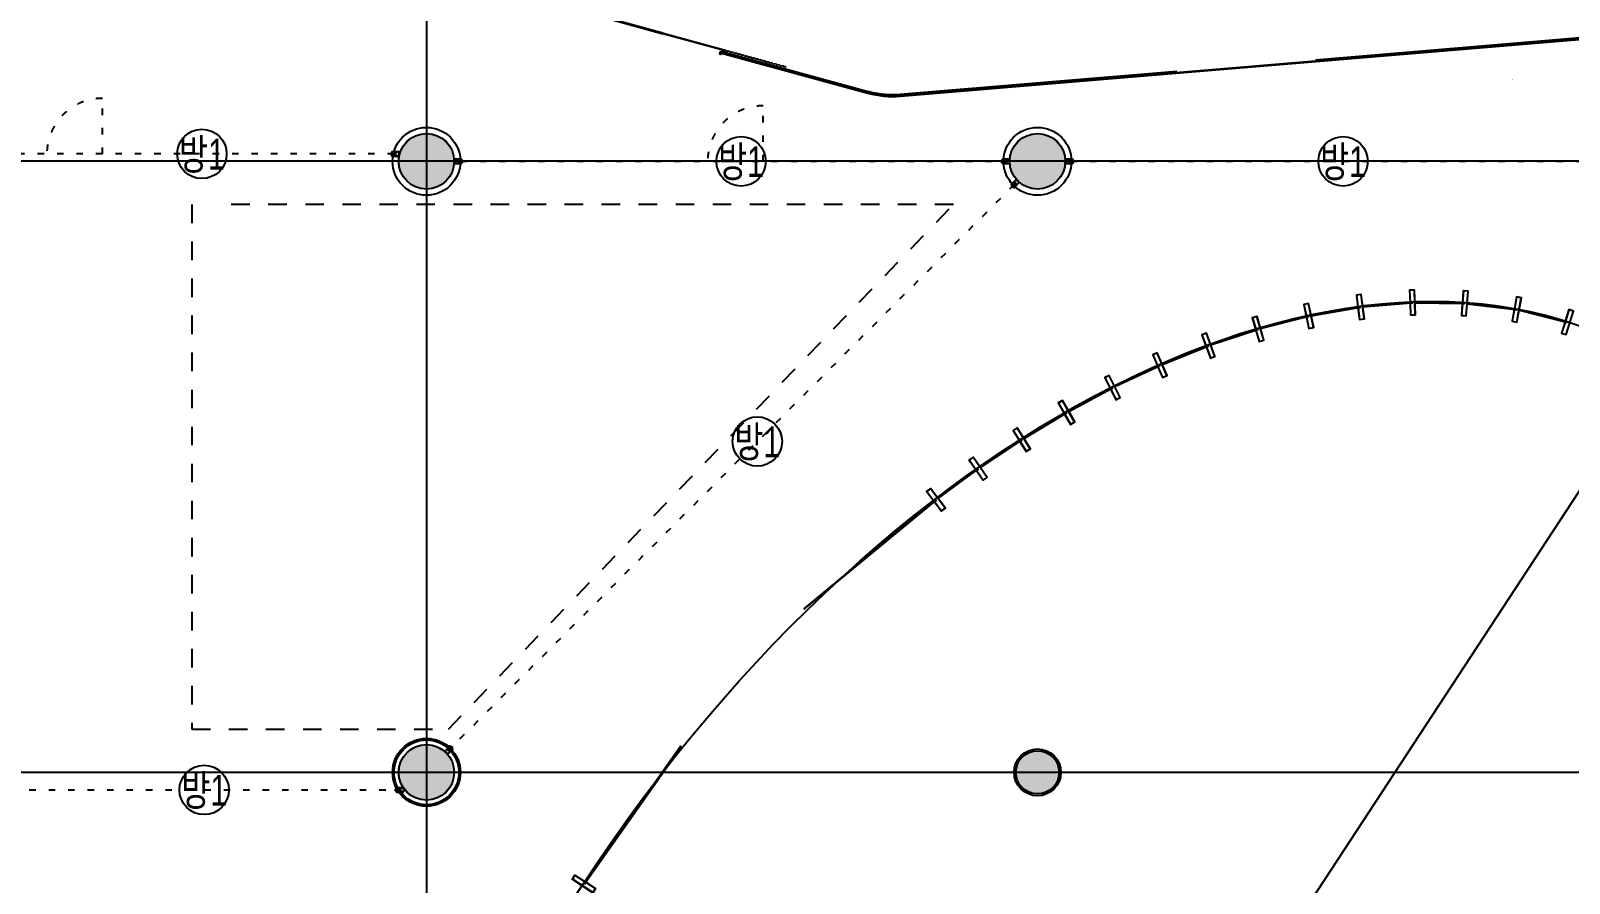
# Model space of a CAD drawing. Header units: metres. Extents: x 630750 to 860239, y 578133 to 726633.
# Drawn here: x 721694 to 746619, y 657514 to 671325 of the extents above; entities that cross this region are included whole.
import ezdxf
from ezdxf.enums import TextEntityAlignment as Align

# ---------------------------------------------------------------- set-up
doc = ezdxf.new("R2010")
doc.units = ezdxf.units.M
doc.header["$LTSCALE"] = 300
for name, pattern in [('DASHED2', [0.375, 0.25, -0.125]), ('HIDDEN', [2, 1, -1]), ('HIDDEN-1', [1.4, 0.35, -0.7, 0.35]), ('업무시설_xr-base$0$CONTINOUS', [0])]:
    doc.linetypes.add(name, pattern=pattern)
doc.layers.get('Defpoints').update_dxf_attribs({"color": 8})
for name, color, linetype in [('A-CEN-1', 1, 'Continuous'), ('A-CON', 2, 'Continuous'), ('A-HAT-1', 9, 'Continuous'), ('A-WALL-CONC', 2, 'Continuous'), ('fire shutter', 2, 'Continuous'), ('FIRE_SHUTTER', 6, 'Continuous'), ('KUK-DOOR', 4, 'Continuous'), ('KUK-F-천정라인', 8, 'DASHED2'), ('kuk-finish', 43, 'Continuous'), ('KUK-WALL-DRYWALL', 4, 'Continuous'), ('KUK-WALL-FIN 1', 30, 'Continuous'), ('KUK-WINDOW', 4, 'Continuous'), ('KUK-석고보드', 201, 'Continuous'), ('KUKBO-DIM', 5, 'Continuous'), ('Text-방', 7, 'Continuous'), ('루버', 6, 'Continuous')]:
    doc.layers.add(name, color=color, linetype=linetype)
doc.styles.add('TEXT(돋음)', font='')
doc.styles.get('TEXT(돋음)').set_extended_font_data('Dotum')

# ---------------------------------------------------------------- blocks, each defined once
blk = doc.blocks.new('셔터레일')
at = {"layer": 'FIRE_SHUTTER', "color": 8}
for p, q in [((-346509, 217141, 0), (-346467, 217141, 0)), ((-346509, 217139, 0), (-346509, 217141, 0)), ((-346509, 217139, 0), (-346467, 217139, 0)), ((-346497, 217146, 0), (-346477, 217146, 0)), ((-346497, 217146, 0), (-346497, 217141, 0)), ((-346497, 217146, 0), (-346492, 217144, 0)), ((-346497, 217139, 0), (-346497, 217134, 0)), ((-346497, 217134, 0), (-346492, 217136, 0)), ((-346497, 217134, 0), (-346477, 217134, 0)), ((-346492, 217144, 0), (-346487, 217146, 0)), ((-346492, 217144, 0), (-346492, 217141, 0)), ((-346492, 217139, 0), (-346492, 217136, 0)), ((-346492, 217136, 0), (-346487, 217134, 0)), ((-346487, 217159, 0), (-346487, 217123, 0)), ((-346487, 217146, 0), (-346482, 217144, 0)), ((-346487, 217134, 0), (-346482, 217136, 0)), ((-346482, 217144, 0), (-346477, 217146, 0)), ((-346482, 217144, 0), (-346482, 217141, 0)), ((-346482, 217139, 0), (-346482, 217136, 0)), ((-346482, 217136, 0), (-346477, 217134, 0)), ((-346477, 217146, 0), (-346477, 217141, 0)), ((-346477, 217139, 0), (-346477, 217134, 0)), ((-346467, 217141, 0), (-346467, 217139, 0))]:
    blk.add_line(p, q, dxfattribs=at)
at = {"layer": 'FIRE_SHUTTER', "elevation": 0}
blk.add_lwpolyline([(-346452, 217147), (-346452, 217145), (-346432, 217145), (-346432, 217175), (-346542, 217175), (-346542, 217165), (-346552, 217165), (-346552, 217115), (-346542, 217115), (-346542, 217105), (-346432, 217105), (-346432, 217135), (-346452, 217135), (-346452, 217133), (-346434, 217133), (-346434, 217107), (-346540, 217107), (-346540, 217117), (-346550, 217117), (-346550, 217163), (-346540, 217163), (-346540, 217173), (-346434, 217173), (-346434, 217147), (-346452, 217147)], dxfattribs=at)
at = {"layer": 'FIRE_SHUTTER', "color": 8}
for centre, start, end in [((-346487, 217146, 0), 0, 180), ((-346487, 217134, 0), 180, 0)]:
    blk.add_arc(centre, 4.68, start, end, dxfattribs=at)
blk = doc.blocks.new('A$C465D5440')
at = {"layer": '루버'}
blk.add_lwpolyline([(182, 175), (286, 335), (219, 378), (0, 44), (67, 0), (174, 163), (149, 179), (157, 192), (182, 175)], dxfattribs=at)
blk.add_lwpolyline([(182, 177), (284, 334), (220, 377), (2, 44), (67, 2), (172, 163), (147, 179), (156, 194)], close=True, dxfattribs=at)
blk = doc.blocks.new('con1')
at = {"layer": 'A-WALL-CONC', "linetype": '업무시설_xr-base$0$CONTINOUS'}
h = blk.add_hatch(color=253, dxfattribs=at)
h.dxf.hatch_style = 1
h.paths.add_polyline_path([(-302596, -253222), (-301896, -253222), (-301896, -253922), (-302596, -253922)])
h.paths.add_polyline_path([(-384246, -253222), (-383546, -253222), (-383546, -253922), (-384246, -253922)])
h.paths.add_polyline_path([(-335096, -253172), (-334296, -253172), (-334296, -253972), (-335096, -253972)])
h.paths.add_polyline_path([(-354896, -253172), (-354096, -253172), (-354096, -253972), (-354896, -253972)])
h.paths.add_polyline_path([(-374696, -253172), (-373896, -253172), (-373896, -253972), (-374696, -253972)])
h.paths.add_polyline_path([(-325196, -253172), (-324396, -253172), (-324396, -253972), (-325196, -253972)])
h.paths.add_polyline_path([(-364746, -253222), (-364046, -253222), (-364046, -253922), (-364746, -253922)])
h.paths.add_polyline_path([(-344946, -253222), (-344246, -253222), (-344246, -253922), (-344946, -253922)])
h.paths.add_polyline_path([(-310046, -253222), (-309346, -253222), (-309346, -253922), (-310046, -253922)])
h.paths.add_polyline_path([(-318596, -253172), (-317796, -253172), (-317796, -253972), (-318596, -253972)])
h.paths.add_polyline_path([(-384246, -310860), (-383446, -310860), (-383446, -311660), (-384246, -311660)])
h.paths.add_polyline_path([(-384246, -305472), (-383446, -305472), (-383446, -306272), (-384246, -306272)])
h.paths.add_polyline_path([(-384246, -295572), (-383446, -295572), (-383446, -296372), (-384246, -296372)])
h.paths.add_polyline_path([(-384196, -276472), (-383596, -276472), (-383596, -275872), (-384196, -275872)])
h.paths.add_polyline_path([(-384246, -285672), (-383446, -285672), (-383446, -286472), (-384246, -286472)])
h.paths.add_polyline_path([(-384296, -269172), (-383496, -269172), (-383496, -269972), (-384296, -269972)])
h.paths.add_polyline_path([(-384296, -260672), (-383496, -260672), (-383496, -261472), (-384296, -261472)])
h.paths.add_polyline_path([(-376996, -285572), (-376196, -285572), (-376196, -286372), (-376996, -286372)], flags=17)
h.paths.add_polyline_path([(-374696, -276572), (-373896, -276572), (-373896, -275772), (-374696, -275772)], flags=17)
h.paths.add_polyline_path([(-364696, -285772), (-364096, -285772), (-364096, -286372), (-364696, -286372)], flags=17)
h.paths.add_polyline_path([(-364796, -275772), (-363996, -275772), (-363996, -276572), (-364796, -276572)], flags=17)
edge = h.paths.add_edge_path(flags=16)
edge.add_arc((-376496, -295972), 450, 0, 360)
edge = h.paths.add_edge_path(flags=16)
edge.add_arc((-354496, -302572), 450, 0, 360)
edge = h.paths.add_edge_path(flags=16)
edge.add_arc((-364396, -295972), 350, 0, 360)
edge = h.paths.add_edge_path(flags=16)
edge.add_arc((-354496, -295972), 450, 0, 360)
edge = h.paths.add_edge_path(flags=16)
edge.add_arc((-344596, -302572), 350, 0, 360)
edge = h.paths.add_edge_path(flags=16)
edge.add_arc((-344596, -295972), 350, 0, 360)
edge = h.paths.add_edge_path(flags=16)
edge.add_arc((-364396, -302572), 350, 0, 360)
h.paths.add_polyline_path([(-375978, -305716), (-376744, -305483), (-376976, -306249), (-376210, -306481)], flags=17)
h.paths.add_polyline_path([(-378098, -312701), (-378863, -312469), (-379096, -313234), (-378330, -313467)], flags=16)
h.paths.add_polyline_path([(-354768, -312100), (-355533, -311867), (-355766, -312633), (-355000, -312865)], flags=17)
h.paths.add_polyline_path([(-347591, -314277), (-348357, -314045), (-348589, -314811), (-347823, -315043)], flags=17)
h.paths.add_polyline_path([(-349725, -321311), (-350491, -321078), (-350723, -321844), (-349958, -322076)], flags=17)
h.paths.add_polyline_path([(-359199, -318436), (-359964, -318204), (-360197, -318969), (-359431, -319202)], flags=17)
edge = h.paths.add_edge_path(flags=16)
edge.add_arc((-324746, -312472), 450, 0, 360)
h.paths.add_polyline_path([(-318596, -311972), (-317796, -311972), (-317796, -312972), (-318596, -312972)], flags=17)
edge = h.paths.add_edge_path(flags=16)
edge.add_arc((-335146, -312472), 350, 0, 360)
edge = h.paths.add_edge_path(flags=16)
edge.add_arc((-338617, -317419), 450, 0, 360)
h.paths.add_polyline_path([(-340252, -324185), (-341017, -323953), (-341250, -324719), (-340484, -324951)], flags=17)
edge = h.paths.add_edge_path(flags=17)
edge.add_arc((-324746, -319072), 450, 0, 360)
h.paths.add_polyline_path([(-318696, -318672), (-317696, -318672), (-317696, -319472), (-318696, -319472)], flags=17)
h.paths.add_polyline_path([(-310096, -327072), (-309296, -327072), (-309296, -327872), (-310096, -327872)])
h.paths.add_polyline_path([(-316096, -322372), (-316096, -325422), (-311308, -325422), (-311308, -325222), (-315896, -325222), (-315896, -322572), (-309696, -322572), (-309696, -325222), (-310308, -325222), (-310308, -325422), (-309496, -325422), (-309496, -322372)], flags=17)
edge = h.paths.add_edge_path(flags=17)
edge.add_arc((-324796, -327472), 400, 0, 360)
edge = h.paths.add_edge_path(flags=17)
edge.add_arc((-318196, -329272), 450, 0, 360)
h.paths.add_polyline_path([(-310096, -331472), (-309296, -331472), (-309296, -332272), (-310096, -332272)])
edge = h.paths.add_edge_path(flags=16)
edge.add_arc((-334696, -302572), 350, 0, 360)
edge = h.paths.add_edge_path(flags=17)
edge.add_arc((-334696, -286072), 350, 0, 360)
edge = h.paths.add_edge_path(flags=16)
edge.add_arc((-334696, -295972), 350, 0, 360)
edge = h.paths.add_edge_path(flags=17)
edge.add_arc((-344596, -286072), 450, 0, 360)
h.paths.add_polyline_path([(-318596, -295472), (-317796, -295472), (-317796, -296472), (-318596, -296472)], flags=17)
h.paths.add_polyline_path([(-318596, -302072), (-317796, -302072), (-317796, -303072), (-318596, -303072)], flags=17)
edge = h.paths.add_edge_path(flags=16)
edge.add_arc((-324796, -302572), 450, 0, 360)
edge = h.paths.add_edge_path(flags=16)
edge.add_arc((-324796, -295972), 450, 0, 360)
edge = h.paths.add_edge_path(flags=17)
edge.add_arc((-324796, -286072), 450, 0, 360)
edge = h.paths.add_edge_path(flags=17)
edge.add_arc((-334696, -276172), 450, 0, 360)
edge = h.paths.add_edge_path(flags=17)
edge.add_arc((-344596, -276172), 450, 0, 360)
h.paths.add_polyline_path([(-318596, -275772), (-317796, -275772), (-317796, -276572), (-318596, -276572)], flags=17)
h.paths.add_polyline_path([(-318596, -285672), (-317796, -285672), (-317796, -286472), (-318596, -286472)], flags=17)
edge = h.paths.add_edge_path(flags=17)
edge.add_arc((-324796, -276172), 450, 0, 360)
h.paths.add_polyline_path([(-364796, -260672), (-363996, -260672), (-363996, -261472), (-364796, -261472)])
h.paths.add_polyline_path([(-364796, -269172), (-363996, -269172), (-363996, -269972), (-364796, -269972)], flags=17)
h.paths.add_polyline_path([(-325196, -269172), (-324396, -269172), (-324396, -269972), (-325196, -269972)], flags=17)
h.paths.add_polyline_path([(-310846, -260722), (-310046, -260722), (-310046, -261522), (-310846, -261522)], flags=17)
h.paths.add_polyline_path([(-325196, -260672), (-324396, -260672), (-324396, -261472), (-325196, -261472)])
h.paths.add_polyline_path([(-335096, -260672), (-334296, -260672), (-334296, -261472), (-335096, -261472)])
h.paths.add_polyline_path([(-344996, -260672), (-344196, -260672), (-344196, -261472), (-344996, -261472)])
h.paths.add_polyline_path([(-354896, -260672), (-354096, -260672), (-354096, -261472), (-354896, -261472)])
h.paths.add_polyline_path([(-354896, -269172), (-354096, -269172), (-354096, -269972), (-354896, -269972)], flags=17)
h.paths.add_polyline_path([(-344996, -269172), (-344196, -269172), (-344196, -269972), (-344996, -269972)], flags=17)
h.paths.add_polyline_path([(-335096, -269172), (-334296, -269172), (-334296, -269972), (-335096, -269972)], flags=17)
h.paths.add_polyline_path([(-310146, -275772), (-309346, -275772), (-309346, -276572), (-310146, -276572)])
h.paths.add_polyline_path([(-310146, -269172), (-309346, -269172), (-309346, -269972), (-310146, -269972)])
h.paths.add_polyline_path([(-309946, -312172), (-309346, -312172), (-309346, -312772), (-309946, -312772)], flags=17)
h.paths.add_polyline_path([(-309946, -302272), (-309346, -302272), (-309346, -302872), (-309946, -302872)], flags=17)
h.paths.add_polyline_path([(-310146, -295572), (-309346, -295572), (-309346, -296372), (-310146, -296372)])
h.paths.add_polyline_path([(-310146, -285672), (-309346, -285672), (-309346, -286472), (-310146, -286472)])
h.paths.add_polyline_path([(-366407, -311180), (-366585, -311089), (-367173, -312249), (-366994, -312339)], flags=16)
h.paths.add_polyline_path([(-367582, -313499), (-367761, -313408), (-368303, -314479), (-368125, -314569)], flags=16)
h.paths.add_polyline_path([(-374501, -323407), (-375267, -323174), (-375499, -323940), (-374734, -324172)], flags=17)
h.paths.add_polyline_path([(-380817, -321490), (-381583, -321258), (-381815, -322024), (-381049, -322256)])
h.paths.add_polyline_path([(-319505, -329605), (-319563, -329797), (-318587, -330093), (-318529, -329901)], flags=17)
h.paths.add_polyline_path([(-317400, -330244), (-317458, -330435), (-316482, -330732), (-316423, -330540)], flags=17)
h.paths.add_polyline_path([(-315294, -330883), (-315352, -331074), (-314376, -331370), (-314318, -331179)], flags=17)
h.paths.add_polyline_path([(-313189, -331522), (-313247, -331713), (-312271, -332009), (-312213, -331818)], flags=17)
h.paths.add_polyline_path([(-311084, -332161), (-311142, -332352), (-310166, -332648), (-310108, -332457)], flags=17)
h.paths.add_polyline_path([(-308979, -332799), (-309037, -332991), (-308061, -333287), (-308003, -333096)])
h.paths.add_polyline_path([(-306873, -333438), (-306932, -333630), (-305955, -333926), (-305897, -333734)])
h.paths.add_polyline_path([(-321610, -328966), (-321668, -329158), (-320692, -329454), (-320634, -329263)], flags=17)
h.paths.add_polyline_path([(-304768, -334077), (-304826, -334268), (-303850, -334565), (-303792, -334373)])
h.paths.add_polyline_path([(-366380, -308837), (-366525, -309124), (-365780, -309502), (-365997, -309930), (-365819, -310020), (-365282, -308961), (-368993, -307835), (-369051, -308027), (-368955, -308056), (-369303, -309204), (-369399, -309175), (-369457, -309366), (-369362, -309396), (-371191, -315424), (-373727, -314655), (-371897, -308626), (-370414, -309076), (-370356, -308885), (-371839, -308435), (-371491, -307286), (-370008, -307736), (-369950, -307545), (-371624, -307037), (-373976, -314788), (-369001, -316298), (-368713, -315729), (-368891, -315638), (-369104, -316057), (-370999, -315482), (-368764, -308114)], flags=17)
edge = h.paths.add_edge_path()
edge.add_line((-317996, -269122), (-318196, -269122))
edge.add_line((-318196, -266622), (-317996, -266622))
edge.add_line((-318196, -265972), (-318196, -266622))
edge.add_line((-318196, -269122), (-318196, -269672))
edge.add_line((-317996, -269472), (-317996, -269122))
edge.add_line((-317996, -266622), (-317996, -265972))
edge.add_line((-317071, -260922), (-317071, -260722))
edge.add_line((-317071, -260722), (-314896, -260722))
edge.add_line((-314896, -260722), (-314896, -260922))
edge.add_line((-314896, -260922), (-317071, -260922))
edge.add_line((-318196, -265972), (-321996, -265972))
edge.add_line((-321996, -265972), (-321996, -262022))
edge.add_line((-321996, -262022), (-321796, -262022))
edge.add_line((-321796, -262022), (-321796, -262922))
edge.add_line((-321796, -262922), (-321696, -262922))
edge.add_line((-321696, -262922), (-321696, -263122))
edge.add_line((-321696, -263122), (-321796, -263122))
edge.add_line((-321796, -263122), (-321796, -265772))
edge.add_line((-321796, -265772), (-314196, -265772))
edge.add_line((-314196, -265772), (-314196, -263122))
edge.add_line((-314196, -263122), (-320696, -263122))
edge.add_line((-320696, -263122), (-320696, -262922))
edge.add_line((-320696, -262922), (-319546, -262922))
edge.add_line((-319546, -262922), (-319546, -260922))
edge.add_line((-319546, -260922), (-321796, -260922))
edge.add_line((-321796, -260922), (-321796, -261022))
edge.add_line((-321796, -261022), (-321996, -261022))
edge.add_line((-321996, -261022), (-321996, -260722))
edge.add_line((-321996, -260722), (-317771, -260722))
edge.add_line((-317771, -260722), (-317771, -260922))
edge.add_line((-317996, -269472), (-314196, -269472))
edge.add_line((-314196, -269472), (-314196, -265972))
edge.add_line((-314196, -265972), (-317996, -265972))
edge.add_line((-317771, -260922), (-319346, -260922))
edge.add_line((-319346, -260922), (-319346, -262922))
edge.add_line((-319346, -262922), (-314196, -262922))
edge.add_line((-314196, -262922), (-314196, -260722))
edge.add_line((-314196, -260722), (-313996, -260722))
edge.add_line((-313996, -260722), (-313996, -269672))
edge.add_line((-313996, -269672), (-318196, -269672))
edge.add_line((-309346, -286472), (-309346, -312772))
edge.add_line((-309546, -302872), (-309546, -312172))
edge.add_line((-309546, -296372), (-309546, -302272))
edge.add_line((-309546, -286472), (-309546, -295572))
edge.add_line((-375427, -323701), (-380977, -322017))
edge.add_line((-334860, -324841), (-335147, -325787))
edge.add_line((-334660, -325216), (-334860, -325874))
edge.add_line((-324796, -328209), (-324796, -327872))
edge.add_line((-324596, -328060), (-324596, -327819))
edge.add_line((-324796, -328209), (-322797, -328815))
edge.add_line((-322797, -328815), (-322739, -328624))
edge.add_line((-322739, -328624), (-324596, -328060))
edge.add_line((-337531, -334677), (-338201, -334474))
edge.add_line((-338201, -334474), (-338404, -335144))
edge.add_line((-338404, -335144), (-337734, -335347))
edge.add_line((-337734, -335347), (-337531, -334677))
edge = h.paths.add_edge_path()
edge.add_line((-339858, -323400), (-339800, -323209))
edge.add_line((-339800, -323209), (-337930, -317052))
edge.add_line((-337930, -317052), (-338217, -316965))
edge.add_line((-338217, -316965), (-338268, -317133))
edge.add_arc((-338617, -317419), 450, -73.1135, 39.3318, ccw=False)
edge.add_line((-338486, -317849), (-340145, -323313))
edge.add_line((-340145, -323313), (-339858, -323400))
at = {"layer": 'A-CON'}
for centre, radius in [((-344596, -276172), 450), ((-334696, -276172), 450), ((-344596, -286072), 450), ((-334696, -286072), 350)]:
    blk.add_circle(centre, radius, dxfattribs=at)

msp = doc.modelspace()

# ---------------------------------------------------------------- hatches: boundary and pattern name
at = {"layer": 'KUK-WINDOW'}
h = msp.add_hatch(dxfattribs=at)
h.set_pattern_fill('AR-RROOF', color=251, scale=2, angle=-215.18868, style=0)
h.set_pattern_definition([(324.81132, (731801.39, 615192.5), (120.6114, -22.887284), [762, -101.6, 254, -50.8]), (324.81132, (731871.244, 615174.32), (-2.58158, 84.49183), [152.4, -16.764, 304.8, -38.1]), (324.81132, (731847.03, 615213.152), (235.501033, -124.411487), [406.4, -71.12, 203.2, -50.8])])
h.paths.add_polyline_path([(743213.2, 666844), (743211.8, 666851.9), (742436.6, 666717.8), (742438, 666709.9)])
h = msp.add_hatch(dxfattribs=at)
h.set_pattern_fill('AR-RROOF', color=251, scale=2, angle=-220.22397, style=0)
h.set_pattern_definition([(319.77603, (728156.32, 616467.327), (118.13714, -33.38494), [762, -101.6, 254, -50.8]), (319.77603, (728224.31, 616443.09), (4.84417, 84.39235), [152.4, -16.764, 304.8, -38.1]), (319.77603, (728203.596, 616483.893), (223.672683, -144.601126), [406.4, -71.12, 203.2, -50.8])])
h.paths.add_polyline_path([(744057.5, 666917.9), (744056.8, 666925.8), (743272.8, 666860.3), (743273.5, 666852.4)])
h = msp.add_hatch(dxfattribs=at)
h.set_pattern_fill('AR-RROOF', color=251, scale=2, angle=-225.8812, style=0)
h.set_pattern_definition([(314.1188, (724107.713, 618271.35), (114.270757, -44.867935), [762, -101.6, 254, -50.8]), (314.1188, (724172.98, 618240.526), (13.13972, 83.50378), [152.4, -16.764, 304.8, -38.1]), (314.1188, (724156.394, 618283.173), (208.328929, -165.945812), [406.4, -71.12, 203.2, -50.8])])
h.paths.add_polyline_path([(744904.7, 666908.7), (744904.8, 666916.7), (744118.2, 666928.8), (744118.1, 666920.8)])
h = msp.add_hatch(dxfattribs=at)
h.set_pattern_fill('AR-RROOF', color=251, scale=2, angle=-232.05837, style=0)
h.set_pattern_definition([(307.94163, (719836.264, 620691.04), (108.779354, -56.903336), [762, -101.6, 254, -50.8]), (307.94163, (719897.84, 620653.374), (22.04871, 81.60508), [152.4, -16.764, 304.8, -38.1]), (307.941625, (719885.935, 620697.56), (189.26304, -187.399191), [406.4, -71.12, 203.2, -50.8])])
h.paths.add_polyline_path([(745746, 666808.2), (745747, 666816.1), (744966.2, 666912.8), (744965.3, 666904.8)])
h = msp.add_hatch(dxfattribs=at)
h.set_pattern_fill('AR-RROOF', color=251, scale=2, angle=-239.04981, style=0)
h.set_pattern_definition([(300.95019, (715238.28, 623986.55), (101.04418, -69.72095), [762, -101.6, 254, -50.8]), (300.95019, (715294.81, 623941.67), (31.81781, 78.3145), [152.4, -16.764, 304.8, -38.1]), (300.95019, (715288.374, 623986.974), (165.045336, -209.043038), [406.4, -71.12, 203.2, -50.8])])
h.paths.add_polyline_path([(746568.8, 666607), (746570.8, 666614.7), (745807.6, 666805.7), (745805.6, 666798)])
h = msp.add_hatch(dxfattribs=at)
h.set_pattern_fill('AR-RROOF', color=251, scale=2, angle=-210.69709, style=0)
h.set_pattern_definition([(329.30291, (735046.65, 614310.11), (122.03335, -13.37158), [762, -101.6, 254, -50.8]), (329.30291, (735117.71, 614297.46), (-9.19044, 84.03017), [152.4, -16.764, 304.8, -38.1]), (329.30291, (735090.534, 614334.273), (244.52078, -105.58666), [406.4, -71.12, 203.2, -50.8])])
h.paths.add_polyline_path([(742378.4, 666696.6), (742376.5, 666704.4), (741614.1, 666510), (741616.1, 666502.3)])
h = msp.add_hatch(dxfattribs=at)
h.set_pattern_fill('AR-RROOF', color=251, scale=2, angle=-206.7035, style=0)
h.set_pattern_definition([(333.2965, (737892.794, 613713.04), (122.668296, -4.840116), [762, -101.6, 254, -50.8]), (333.2965, (737964.566, 613705.37), (-15.0204, 83.18607), [152.4, -16.764, 304.8, -38.1]), (333.2965, (737934.89, 613740.2), (251.280615, -88.300664), [406.4, -71.12, 203.2, -50.8])])
h.paths.add_polyline_path([(741558.3, 666483), (741555.8, 666490.6), (740808.8, 666243.6), (740811.4, 666236)])
h = msp.add_hatch(dxfattribs=at)
h.set_pattern_fill('AR-RROOF', color=251, scale=2, angle=-203.10084, style=0)
h.set_pattern_definition([(336.89916, (740412.41, 613316.8), (122.73002, 2.87753), [762, -101.6, 254, -50.8]), (336.89916, (740484.524, 613313.653), (-20.21786, 82.07784), [152.4, -16.764, 304.8, -38.1]), (336.89916, (740452.717, 613346.55), (256.332568, -72.336502), [406.4, -71.12, 203.2, -50.8])])
h.paths.add_polyline_path([(740754.8, 666212.8), (740751.8, 666220.2), (740021.8, 665926.8), (740024.8, 665919.4)])
h = msp.add_hatch(dxfattribs=at)
h.set_pattern_fill('AR-RROOF', color=251, scale=2, angle=-199.83976, style=0)
h.set_pattern_definition([(340.16024, (742636.335, 613064.8), (122.36759, 9.85448), [762, -101.6, 254, -50.8]), (340.16024, (742708.51, 613065.76), (-24.85419, 80.79482), [152.4, -16.764, 304.8, -38.1]), (340.16024, (742674.882, 613096.797), (260.032413, -57.637652), [406.4, -71.12, 203.2, -50.8])])
h.paths.add_polyline_path([(739969.1, 665894.6), (739965.7, 665901.9), (739253.6, 665567.4), (739257, 665560.1)])
h = msp.add_hatch(dxfattribs=at)
h.set_pattern_fill('AR-RROOF', color=251, scale=2, angle=-196.80176, style=0)
h.set_pattern_definition([(343.19824, (744667.484, 612916.66), (121.673343, 16.32591), [762, -101.6, 254, -50.8]), (343.19824, (744739.506, 612921.447), (-29.10125, 79.36404), [152.4, -16.764, 304.8, -38.1]), (343.198244, (744704.28, 612950.655), (262.721663, -43.775365), [406.4, -71.12, 203.2, -50.8])])
h.paths.add_polyline_path([(739204.1, 665530.9), (739200.4, 665537.9), (738507, 665166.2), (738510.8, 665159.1)])
h = msp.add_hatch(dxfattribs=at)
h.set_pattern_fill('AR-RROOF', color=251, scale=2, angle=-193.85233, style=0)
h.set_pattern_definition([(346.14767, (746620.61, 612864.905), (120.67213, 22.56491), [762, -101.6, 254, -50.8]), (346.14767, (746692.29, 612873.39), (-33.14633, 77.76152), [152.4, -16.764, 304.8, -38.1]), (346.14767, (746655.612, 612900.748), (264.626083, -30.19919), [406.4, -71.12, 203.2, -50.8])])
h.paths.add_polyline_path([(738457.3, 665128.3), (738453.1, 665135.2), (737779.8, 664728.2), (737783.9, 664721.4)])
h = msp.add_hatch(dxfattribs=at)
h.set_pattern_fill('AR-RROOF', color=251, scale=2, angle=-191.2442, style=0)
h.set_pattern_definition([(348.7558, (748265.59, 612850.613), (119.520316, 28.03269), [762, -101.6, 254, -50.8]), (348.7558, (748336.81, 612862.35), (-36.65052, 76.17266), [152.4, -16.764, 304.8, -38.1]), (348.7558, (748298.923, 612888.01), (265.72617, -18.126168), [406.4, -71.12, 203.2, -50.8])])
h.paths.add_polyline_path([(737732.5, 664688.4), (737728, 664695.1), (737073.9, 664257.9), (737078.4, 664251.3)])
h = msp.add_hatch(dxfattribs=at)
h.set_pattern_fill('AR-RROOF', color=251, scale=2, angle=-188.7993, style=0)
h.set_pattern_definition([(351.2007, (749763.22, 612874.806), (118.21568, 33.105745), [762, -101.6, 254, -50.8]), (351.2007, (749833.875, 612889.57), (-39.866575, 74.53986), [152.4, -16.764, 304.8, -38.1]), (351.2007, (749794.928, 612913.592), (266.257518, -6.774153), [406.4, -71.12, 203.2, -50.8])])
h.paths.add_polyline_path([(737028.4, 664216.1), (737023.6, 664222.5), (736388.8, 663757.9), (736393.5, 663751.4)])
h = msp.add_hatch(dxfattribs=at)
h.set_pattern_fill('AR-RROOF', color=251, scale=2, angle=-185.3878, style=0)
h.set_pattern_definition([(354.6122, (752112.367, 613218.866), (116.036173, 40.081717), [762, -101.6, 254, -50.8]), (354.6122, (752182.02, 613237.81), (-44.23156, 72.03543), [152.4, -16.764, 304.8, -38.1]), (354.6122, (752141.71, 613259.47), (266.18879, 9.08199), [406.4, -71.12, 203.2, -50.8])])
h.paths.add_polyline_path([(736344.9, 663711.4), (736339.8, 663717.5), (734221.2, 661964.1), (734226.3, 661957.9)])
h = msp.add_hatch(dxfattribs=at)
h.set_pattern_fill('AR-RROOF', color=251, scale=2, angle=-170.59323, style=0)
h.set_pattern_definition([(9.75262, (759543.95, 613553.68), (101.539636, 68.99739), [762, -101.6, 254, -50.8]), (9.75262, (759606.236, 613590.16), (-61.51083, 57.98234), [152.4, -16.764, 304.8, -38.1]), (9.75262, (759561.67, 613600.54), (254.57693, 78.29139), [406.4, -71.12, 203.2, -50.8])])
h.paths.add_polyline_path([(731135.9, 658175.3), (731129.4, 658179.9), (730675.3, 657537.4), (730681.9, 657532.8)])

# ---------------------------------------------------------------- linework, layer by layer
at = {"color": 117}
msp.add_circle((728104.4, 669210.2), 450, dxfattribs=at)
at = {"layer": 'A-CEN-1', "linetype": 'Continuous'}
for p, q in [((728104.4, 708258.8), (728104.4, 640745.8)), ((796986.4, 669210.2), (657202.6, 669210.2)), ((796986.4, 659310.2), (657202.6, 659310.2))]:
    msp.add_line(p, q, dxfattribs=at)
at = {"layer": 'A-CON'}
for centre, radius in [((728104.4, 669210.2), 450), ((738004.4, 669210.2), 450), ((728104.4, 659310.2), 450), ((738004.4, 659310.2), 350)]:
    msp.add_circle(centre, radius, dxfattribs=at)
at = {"layer": 'A-HAT-1', "linetype": 'HIDDEN'}
for p, q in [((724304.4, 668510.2), (724304.4, 660010.2)), ((736642.5, 668510.2), (724784.9, 668510.2)), ((728459.3, 660010.2), (736642.5, 668510.2)), ((724304.4, 660010.2), (728459.3, 660010.2))]:
    msp.add_line(p, q, dxfattribs=at)
at = {"layer": 'Defpoints'}
msp.add_line((729926.2, 638149.2), (748105, 665891.7), dxfattribs=at)
msp.add_ellipse((739015.6, 652020.4), major_axis=(-9089.4, -13871.3), ratio=0.6035859, dxfattribs=at)
at = {"layer": 'fire shutter', "color": 5, "linetype": 'HIDDEN-1'}
for p, q in [((737626.2, 668832), (728482.6, 659688.4)), ((721354.3, 659025.2), (727652.2, 659025.2))]:
    msp.add_line(p, q, dxfattribs=at)
for points in [[(722854.4, 669330.2), (722854.4, 670230.2, 0.4142136), (721954.4, 669330.2, 1)], [(733560.2, 669210.3), (733560.2, 670110.3, 0.4142136), (732660.2, 669210.3, 1)]]:
    msp.add_lwpolyline(points, format="xyb", dxfattribs=at)
for points in [[(727579.7, 669330.2), (721354.3, 669330.2)], [(728654.4, 669210.3), (737469.5, 669210.3)], [(738539.3, 669210.2), (747369.5, 669210.2)]]:
    msp.add_lwpolyline(points, dxfattribs=at)
at = {"layer": 'KUK-DOOR'}
for points in [[(730903, 671559.3), (731933.3, 671277.7), (731934.5, 671278.4), (731936.6, 671286.1), (731935.9, 671287.4), (730905.6, 671568.9), (730904.4, 671568.2), (730902.3, 671560.5), (730903, 671559.3)], [(732927, 671006.8), (731935.2, 671277.2), (731934.5, 671278.4), (731936.6, 671286.1), (731937.8, 671286.8), (732929.6, 671016.4), (732930.3, 671015.2), (732928.2, 671007.5), (732927, 671006.8)]]:
    msp.add_lwpolyline(points, dxfattribs=at)
at = {"layer": 'KUK-DOOR', "color": 5, "linetype": 'HIDDEN', "ltscale": 0.1}
msp.add_lwpolyline([(733920.7, 670735.8), (732928.9, 671006.3), (732928.2, 671007.5), (732930.3, 671015.2), (732931.6, 671015.9), (733923.4, 670745.5), (733924.1, 670744.3), (733922, 670736.5), (733920.7, 670735.8)], dxfattribs=at)
at = {"layer": 'KUK-F-천정라인', "ltscale": 60}
msp.add_lwpolyline([(732873.1, 670995.6), (735262.1, 670343.4, 0.0876435), (735779.5, 670295.9), (747164.4, 671245.2, -0.0314053), (748291.2, 671315.9), (753948.4, 671315.9)], format="xyb", dxfattribs=at)
at = {"layer": 'kuk-finish', "color": 11, "ltscale": 0.02}
for points in [[(727544.5, 669355.2), (727544.5, 669335.2), (727526.5, 669335.2), (727526.5, 669337.2), (727542.5, 669337.2), (727542.5, 669355.2), (727544.5, 669355.2)], [(727544.5, 669305.2), (727544.5, 669325.2), (727526.5, 669325.2), (727526.5, 669323.2), (727542.5, 669323.2), (727542.5, 669305.2), (727544.5, 669305.2)], [(728674.4, 669235.3), (728674.4, 669215.3), (728692.4, 669215.3), (728692.4, 669217.3), (728676.4, 669217.3), (728676.4, 669235.3), (728674.4, 669235.3)], [(728674.4, 669185.3), (728674.4, 669205.3), (728692.4, 669205.3), (728692.4, 669203.3), (728676.4, 669203.3), (728676.4, 669185.3), (728674.4, 669185.3)], [(737434.4, 669235.3), (737434.4, 669215.3), (737416.4, 669215.3), (737416.4, 669217.3), (737432.4, 669217.3), (737432.4, 669235.3), (737434.4, 669235.3)], [(737434.4, 669185.3), (737434.4, 669205.3), (737416.4, 669205.3), (737416.4, 669203.3), (737432.4, 669203.3), (737432.4, 669185.3), (737434.4, 669185.3)], [(738574.4, 669235.3), (738574.4, 669215.3), (738592.4, 669215.3), (738592.4, 669217.3), (738576.4, 669217.3), (738576.4, 669235.3), (738574.4, 669235.3)], [(738574.4, 669185.3), (738574.4, 669205.3), (738592.4, 669205.3), (738592.4, 669203.3), (738576.4, 669203.3), (738576.4, 669185.3), (738574.4, 669185.3)], [(737583.7, 668824.9), (737597.8, 668810.7), (737585.1, 668798), (737583.7, 668799.4), (737595, 668810.7), (737582.3, 668823.5), (737583.7, 668824.9)], [(737619, 668789.5), (737604.9, 668803.7), (737592.2, 668790.9), (737593.6, 668789.5), (737604.9, 668800.8), (737617.6, 668788.1), (737619, 668789.5)], [(728489.8, 659731), (728503.9, 659716.8), (728516.7, 659729.5), (728515.2, 659731), (728503.9, 659719.6), (728491.2, 659732.4), (728489.8, 659731)], [(728525.1, 659695.6), (728511, 659709.7), (728523.7, 659722.5), (728525.1, 659721.1), (728513.8, 659709.7), (728526.5, 659697), (728525.1, 659695.6)], [(727617.1, 659050.3), (727617.1, 659030.3), (727599.1, 659030.3), (727599.1, 659032.3), (727615.1, 659032.3), (727615.1, 659050.3), (727617.1, 659050.3)], [(727617.1, 659000.3), (727617.1, 659020.3), (727599.1, 659020.3), (727599.1, 659018.3), (727615.1, 659018.3), (727615.1, 659000.3), (727617.1, 659000.3)]]:
    msp.add_lwpolyline(points, dxfattribs=at)
at = {"layer": 'KUK-WALL-DRYWALL', "linetype": '업무시설_xr-base$0$CONTINOUS'}
msp.add_circle((728104.4, 659310.2), 525, dxfattribs=at)
at = {"layer": 'KUK-WALL-FIN 1', "linetype": '업무시설_xr-base$0$CONTINOUS'}
for centre, radius in [((728104.4, 659310.2), 550), ((738004.4, 659310.2), 380)]:
    msp.add_circle(centre, radius, dxfattribs=at)
at = {"layer": 'KUK-WINDOW', "color": 8, "ltscale": 5}
for p, q in [((743211.8, 666851.9), (742436.6, 666717.8)), ((743213.2, 666844), (742437.9, 666709.9)), ((744056.8, 666925.8), (743272.8, 666860.4)), ((744057.5, 666917.9), (743273.5, 666852.4)), ((744904.7, 666908.7), (744118.1, 666920.8)), ((744904.8, 666916.7), (744118.2, 666928.8)), ((745746, 666808.2), (744965.3, 666904.8)), ((745747, 666816.1), (744966.2, 666912.8)), ((746568.8, 666607), (745805.7, 666798)), ((746570.8, 666614.7), (745807.6, 666805.7)), ((742376.5, 666704.4), (741614.1, 666510.1)), ((742378.4, 666696.6), (741616.1, 666502.3)), ((741555.8, 666490.6), (740808.8, 666243.6)), ((741558.3, 666483), (740811.3, 666236)), ((740751.8, 666220.2), (740021.8, 665926.8)), ((740754.8, 666212.8), (740024.8, 665919.4)), ((739965.7, 665901.9), (739253.6, 665567.4)), ((739969.1, 665894.6), (739257, 665560.2)), ((739200.4, 665537.9), (738507, 665166.2)), ((739204.1, 665530.9), (738510.8, 665159.1)), ((738453.1, 665135.2), (737779.8, 664728.2)), ((738457.3, 665128.3), (737783.9, 664721.4)), ((737728, 664695.1), (737073.9, 664257.9)), ((737732.5, 664688.4), (737078.4, 664251.3)), ((737023.6, 664222.5), (736388.8, 663757.9)), ((737028.4, 664216.1), (736393.5, 663751.4)), ((736339.8, 663717.5), (734221.4, 661964.4)), ((736344.9, 663711.4), (734226.5, 661958.2)), ((732223.5, 659728.3), (730667.2, 657526)), ((732230.1, 659723.7), (730673.8, 657521.3))]:
    msp.add_line(p, q, dxfattribs=at)
at = {"layer": 'KUK-WINDOW', "color": 5, "linetype": '업무시설_xr-base$0$CONTINOUS'}
for points in [[(732884.5, 670961.4), (735254.2, 670314.5, 0.0876435), (735782, 670266), (747167.5, 671215.3, -0.031423), (748291.2, 671285.9), (753948.4, 671285.9)], [(732887.2, 670971), (735256.8, 670324.1, 0.0876435), (735781.2, 670275.9), (747166.5, 671225.3, -0.0314171), (748291.2, 671295.9), (753948.4, 671295.9)]]:
    msp.add_lwpolyline(points, format="xyb", dxfattribs=at)
at = {"layer": 'KUK-WINDOW', "ltscale": 0.7}
msp.add_lwpolyline([(732873.1, 670995.4), (732892.4, 670990.2), (732879.3, 670942.1), (732860, 670947.3)], close=True, dxfattribs=at)
at = {"layer": 'KUK-WINDOW', "color": 4, "ltscale": 5, "extrusion": (-3.0792e-10, 1.78081e-09, 1)}
msp.add_lwpolyline([(742440.1, 666709.3), (743211.4, 666842.7), (743213.2, 666844), (743211.8, 666851.9), (743209.7, 666852.5), (742438.4, 666719.1), (742436.6, 666717.8), (742437.9, 666709.9)], close=True, dxfattribs=at)
at = {"layer": 'KUK-WINDOW', "color": 4, "ltscale": 5, "extrusion": (-1.50431e-10, 1.80097e-09, 1)}
msp.add_lwpolyline([(743275.6, 666851.5), (744055.6, 666916.7), (744057.5, 666917.9), (744056.8, 666925.8), (744054.8, 666926.7), (743274.7, 666861.5), (743272.8, 666860.4), (743273.5, 666852.4)], close=True, dxfattribs=at)
at = {"layer": 'KUK-WINDOW', "color": 4, "ltscale": 5, "extrusion": (2.78357e-11, 1.80702e-09, 1)}
msp.add_lwpolyline([(744120, 666919.8), (744902.7, 666907.7), (744904.7, 666908.7), (744904.8, 666916.7), (744902.8, 666917.7), (744120.2, 666929.8), (744118.2, 666928.8), (744118.1, 666920.8)], close=True, dxfattribs=at)
at = {"layer": 'KUK-WINDOW', "color": 4, "ltscale": 5, "extrusion": (2.22116e-10, 1.79354e-09, 1)}
msp.add_lwpolyline([(744967.1, 666903.6), (745743.9, 666807.4), (745746, 666808.2), (745747, 666816.1), (745745.2, 666817.3), (744968.4, 666913.5), (744966.2, 666912.8), (744965.3, 666904.8)], close=True, dxfattribs=at)
at = {"layer": 'KUK-WINDOW', "color": 4, "ltscale": 5, "extrusion": (4.35435e-10, 1.75379e-09, 1)}
msp.add_lwpolyline([(745807.4, 666796.5), (746566.6, 666606.5), (746568.8, 666607), (746570.8, 666614.7), (746569.1, 666616.2), (745809.8, 666806.2), (745807.6, 666805.7), (745805.7, 666798)], close=True, dxfattribs=at)
at = {"layer": 'KUK-WINDOW', "color": 4, "ltscale": 5, "extrusion": (-4.46435e-10, 1.75123e-09, 1)}
msp.add_lwpolyline([(741618.3, 666501.8), (742376.7, 666695.2), (742378.4, 666696.6), (742376.5, 666704.4), (742374.3, 666704.9), (741615.8, 666511.5), (741614.1, 666510.1), (741616.1, 666502.3)], close=True, dxfattribs=at)
at = {"layer": 'KUK-WINDOW', "color": 4, "ltscale": 5, "extrusion": (-5.71254e-10, 1.71442e-09, 1)}
msp.add_lwpolyline([(740813.6, 666235.7), (741556.7, 666481.4), (741558.3, 666483), (741555.8, 666490.6), (741553.6, 666490.9), (740810.4, 666245.2), (740808.8, 666243.6), (740811.3, 666236)], close=True, dxfattribs=at)
at = {"layer": 'KUK-WINDOW', "color": 4, "ltscale": 5, "extrusion": (-6.74014e-10, 1.67685e-09, 1)}
msp.add_lwpolyline([(740027, 665919.2), (740753.3, 666211.1), (740754.8, 666212.8), (740751.8, 666220.2), (740749.6, 666220.4), (740023.3, 665928.5), (740021.8, 665926.8), (740024.8, 665919.4)], close=True, dxfattribs=at)
at = {"layer": 'KUK-WINDOW', "color": 4, "ltscale": 5, "extrusion": (-7.6835e-10, 1.63577e-09, 1)}
msp.add_lwpolyline([(739259.3, 665560.1), (739967.7, 665892.9), (739969.1, 665894.6), (739965.7, 665901.9), (739963.5, 665901.9), (739255, 665569.2), (739253.6, 665567.4), (739257, 665560.2)], close=True, dxfattribs=at)
at = {"layer": 'KUK-WINDOW', "color": 4, "ltscale": 5, "extrusion": (-8.53963e-10, 1.59275e-09, 1)}
msp.add_lwpolyline([(738513, 665159.2), (739202.8, 665529.1), (739204.1, 665530.9), (739200.4, 665537.9), (739198.1, 665537.9), (738508.3, 665168), (738507, 665166.2), (738510.8, 665159.1)], close=True, dxfattribs=at)
at = {"layer": 'KUK-WINDOW', "color": 4, "ltscale": 5, "extrusion": (-9.3475e-10, 1.54672e-09, 1)}
msp.add_lwpolyline([(737786.2, 664721.6), (738456.1, 665126.4), (738457.3, 665128.3), (738453.1, 665135.2), (738450.9, 665135), (737781, 664730.1), (737779.8, 664728.2), (737783.9, 664721.4)], close=True, dxfattribs=at)
at = {"layer": 'KUK-WINDOW', "color": 4, "ltscale": 5, "extrusion": (-1.00416e-09, 1.50259e-09, 1)}
msp.add_lwpolyline([(737080.6, 664251.6), (737731.4, 664686.5), (737732.5, 664688.4), (737728, 664695.1), (737725.8, 664694.8), (737075, 664259.9), (737073.9, 664257.9), (737078.4, 664251.3)], close=True, dxfattribs=at)
at = {"layer": 'KUK-WINDOW', "color": 4, "ltscale": 5, "extrusion": (-1.06735e-09, 1.45838e-09, 1)}
msp.add_lwpolyline([(736395.7, 663751.8), (737027.3, 664214.1), (737028.4, 664216.1), (737023.6, 664222.5), (737021.4, 664222.2), (736389.8, 663759.9), (736388.8, 663757.9), (736393.5, 663751.4)], close=True, dxfattribs=at)
at = {"layer": 'KUK-WINDOW', "color": 4, "ltscale": 5, "extrusion": (-1.15224e-09, 1.39228e-09, 1)}
msp.add_lwpolyline([(734228.7, 661958.7), (736344, 663709.3), (736344.9, 663711.4), (736339.8, 663717.5), (736337.6, 663717), (734222.3, 661966.4), (734221.4, 661964.4), (734226.5, 661958.2)], close=True, dxfattribs=at)
at = {"layer": 'KUK-WINDOW', "color": 4, "ltscale": 5, "extrusion": (-1.47591e-09, 1.04297e-09, 1)}
msp.add_lwpolyline([(730675.7, 657522.4), (732229.7, 659721.5), (732230.1, 659723.7), (732223.5, 659728.3), (732221.6, 659727.3), (730667.6, 657528.2), (730667.2, 657526), (730673.8, 657521.3)], close=True, dxfattribs=at)
at = {"layer": 'KUK-석고보드', "ltscale": 10}
for centre in [(728104.4, 669210.2), (738004.4, 669210.2)]:
    msp.add_circle(centre, 550, dxfattribs=at)
at = {"layer": 'KUKBO-DIM'}
msp.add_lwpolyline([(745702, 670543.5, 0.0000019), (745702.2, 670543.5, 0.0000019)], format="xyb", dxfattribs=at)
at = {"layer": 'Text-방', "color": 1}
for centre in [(724467, 669330.2), (733201.9, 669210.2), (742954.4, 669210.2), (733465.2, 664671), (724503.3, 659025.2)]:
    msp.add_circle(centre, 400, dxfattribs=at)

# ---------------------------------------------------------------- block references
at = {"layer": 'A-CON'}
msp.add_blockref('con1', (1072700.2, 945382.4), dxfattribs=at)
at = {"layer": 'fire shutter'}
for p, rotation in [((381112.6, 886470.2), 180), ((391002.5, 886350.2), 180), ((339109.2, 577325.8), 225.0083506981585), ((381185.2, 876165.2), 180)]:
    msp.add_blockref('셔터레일', p, dxfattribs=dict(at, rotation=rotation))
at = {"layer": 'fire shutter', "xscale": -1}
for p, rotation in [((1075106.3, 886350.2), 180), ((1085006.3, 886350.2), 180), ((819988.8, 1058205.4), 224.9916505092598)]:
    msp.add_blockref('셔터레일', p, dxfattribs=dict(at, rotation=rotation))
at = {"layer": '루버', "color": 6}
for p, rotation in [((743220.7, 667086.8), 220.4920346970205), ((744087.1, 667159.2), 215.2802628493978), ((744961.8, 667145.5), 208.7339630276137), ((745827.7, 667037.9), 202.7659160620132), ((742365.9, 666939.1), 225.1774445100935), ((746678.8, 666825), 195.57775771204), ((741527.3, 666725.4), 229.3775528370626), ((740707.8, 666452.6), 233.1786430322958), ((739907.6, 666131), 236.632444522351), ((739129.5, 665763.3), 239.7915564569188), ((738371.8, 665354.8), 242.7012950207798), ((737636.2, 664910.4), 245.4002055498152), ((736922.3, 664433.5), 247.9209181116098), ((736229.8, 663926.8), 250.2910632577897)]:
    msp.add_blockref('A$C465D5440', p, dxfattribs=dict(at, rotation=rotation))
at = {"layer": '루버', "color": 6, "xscale": -1, "rotation": 203.8690255771701}
msp.add_blockref('A$C465D5440', (730448.7, 657617.7), dxfattribs=at)

# ---------------------------------------------------------------- texts
at = {"layer": 'Text-방', "style": 'TEXT(돋음)', "width": 0.75}
for p in [(724467, 669324.8), (733201.9, 669204.8), (742954.4, 669204.8), (733465.2, 664665.6), (724503.3, 659019.8)]:
    msp.add_text('방1', height=500, dxfattribs=at).set_placement(p, align=Align.MIDDLE_CENTER)

doc.saveas('drawing.dxf')
